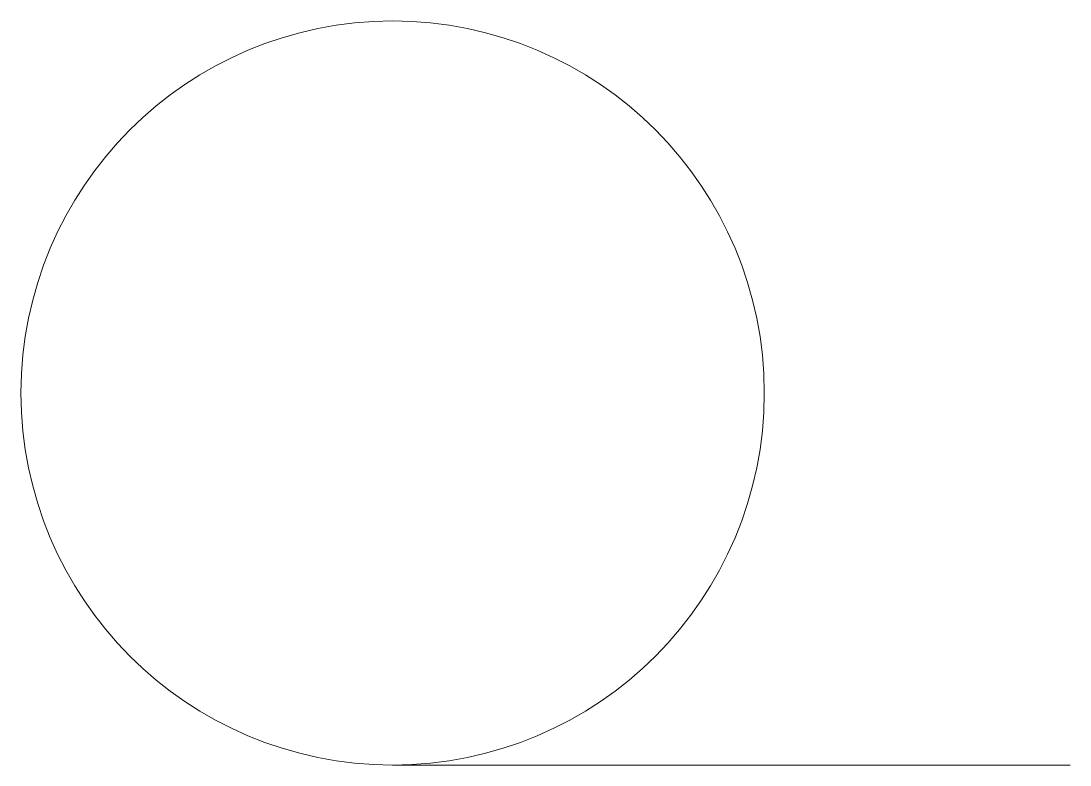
# Model space of a CAD drawing. Header units: millimetres. Extents: x -0.2 to 0.365, y -0.2 to 0.2.
import ezdxf

# ---------------------------------------------------------------- set-up
doc = ezdxf.new("R2010")
doc.units = ezdxf.units.MM
doc.linetypes.add('K5LT32768', pattern=[0])
doc.linetypes.add('K5LT32769', pattern=[0])

msp = doc.modelspace()

# ---------------------------------------------------------------- linework, layer by layer
at = {"color": 7, "linetype": 'K5LT32769', "lineweight": 18}
msp.add_line((0, -0.2), (0.36451, -0.2), dxfattribs=at)
at = {"color": 7, "linetype": 'K5LT32768', "lineweight": 18}
msp.add_circle((0, 0), 0.2, dxfattribs=at)

doc.saveas('drawing.dxf')
